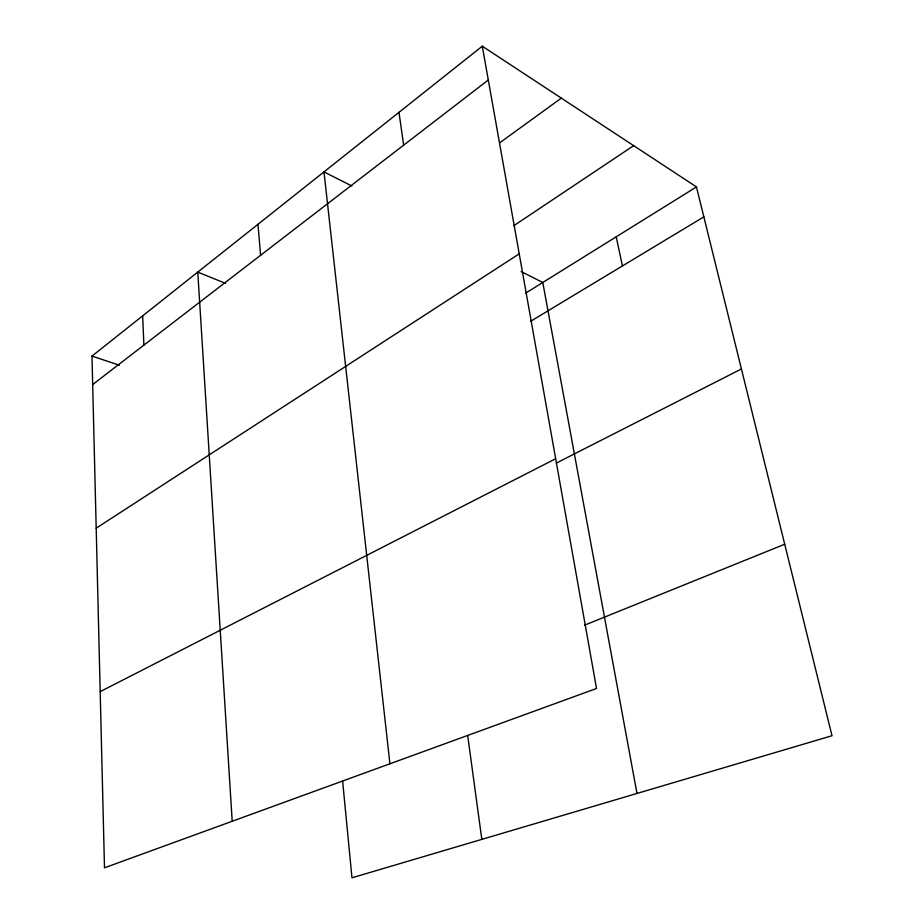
<?xml version="1.0" encoding="UTF-8"?>
<svg xmlns="http://www.w3.org/2000/svg" width="924" height="924" viewBox="0 0 924 924"><rect width="100%" height="100%" fill="white"/><g stroke="black" fill="none" stroke-linecap="round" stroke-linejoin="round"><path stroke-width="1.39" d="M482.293 46.2L596.523 688.484L104.493 867.809L91.984 356.098L482.293 46.2L696.453 186.914L832.016 735.735L351.975 877.8L342.596 780.815M92.677 384.557L488.299 79.995M499.665 142.85L561.318 98.129M513.825 225.71L633.668 145.657M96.188 528.182L519.219 253.834M525.791 293.058L696.453 186.914M530.792 321.194L703.857 216.863M100.185 691.637L555.659 458.743M556.398 463.051L741.429 368.965M584.569 625.178L784.719 544.236M91.984 356.098L119.323 365.199M225.537 283.368L197.771 272.106L232.201 821.263M351.882 186.013L323.978 171.899L389.916 763.79M521.159 271.564L542.781 282.49L636.982 793.45M616.204 236.833L622.429 265.95M398.995 112.335L403.649 145.16M467.683 735.492L481.82 839.373M257.969 224.313L260.614 255.278M142.643 315.869L143.89 345.137"/></g></svg>
